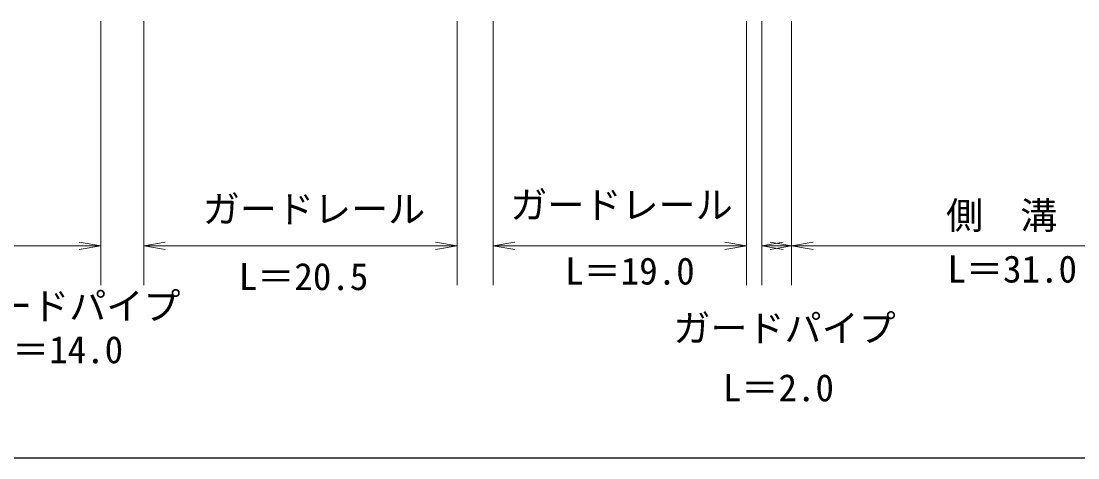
# Model space of a CAD drawing. Units: millimetres, scale not verified. Extents: x 40000 to 680000, y 20000 to 380000.
# Drawn here: x 87431 to 158696, y 205000 to 234477 of the extents above; entities that cross this region are included whole.
import ezdxf
from ezdxf.enums import TextEntityAlignment as Align

# ---------------------------------------------------------------- set-up
doc = ezdxf.new("R2010")
doc.units = ezdxf.units.MM
doc.header["$LTSCALE"] = 1000
doc.layers.add('M-STR-STR3', color=7, linetype='Continuous', lineweight=13)
doc.layers.add('M-TTL-BAND', color=7, linetype='Continuous', lineweight=25)
doc.styles.add('ＭＳ ゴシック', font='')
doc.styles.get('ＭＳ ゴシック').set_extended_font_data('MS Gothic')

# ---------------------------------------------------------------- blocks, each defined once
blk = doc.blocks.new('open_arrow')
at = {"color": 0, "linetype": 'Continuous', "lineweight": -2}
blk.add_lwpolyline([(7.5, 1.25), (0, 0), (7.5, -1.25)], dxfattribs=at)

msp = doc.modelspace()

# ---------------------------------------------------------------- linework, layer by layer
at = {"layer": 'M-STR-STR3'}
for p, q in [((92799, 234477), (92799, 216647)), ((95703, 234477), (95703, 216647)), ((116827, 234477), (116827, 216647)), ((119268, 234477), (119268, 216647)), ((136345, 234477), (136345, 216647)), ((137383, 234477), (137383, 216647)), ((139390, 234477), (139390, 216647)), ((80248, 219307), (92799, 219307)), ((95703, 219307), (116827, 219307)), ((119268, 219307), (136345, 219307)), ((137383, 219307), (139390, 219307)), ((139390, 219307), (167556, 219307))]:
    msp.add_line(p, q, dxfattribs=at)
at = {"layer": 'M-TTL-BAND'}
msp.add_line((40000, 205000), (579000, 205000), dxfattribs=at)

# ---------------------------------------------------------------- block references
at = {"layer": 'M-STR-STR3', "xscale": 193, "yscale": 193, "rotation": 180}
for p in [(92799, 219307), (116827, 219307), (136345, 219307), (139390, 219307)]:
    msp.add_blockref('open_arrow', p, dxfattribs=at)
at = {"layer": 'M-STR-STR3', "xscale": 193, "yscale": 193}
for p in [(95703, 219307), (119268, 219307), (137383, 219307), (139390, 219307)]:
    msp.add_blockref('open_arrow', p, dxfattribs=at)

# ---------------------------------------------------------------- texts
at = {"layer": 'M-STR-STR3', "style": 'ＭＳ ゴシック'}
for s, p in [('ガードレール', (120418, 222990)), ('ガードレール', (99680, 222709)), ('側\u3000溝', (149807, 222279)), ('L＝20.5', (102112, 218158)), ('L＝19.0', (124120, 218530)), ('L＝31.0', (149903, 218665)), ('ガードパイプ', (83173, 216164)), ('ガードパイプ', (131414, 214672)), ('L＝14.0', (85576, 213222)), ('L＝2.0', (134759, 210653))]:
    msp.add_text(s, height=1833, dxfattribs=at).set_placement(p, align=Align.TOP_LEFT)

doc.saveas('drawing.dxf')
